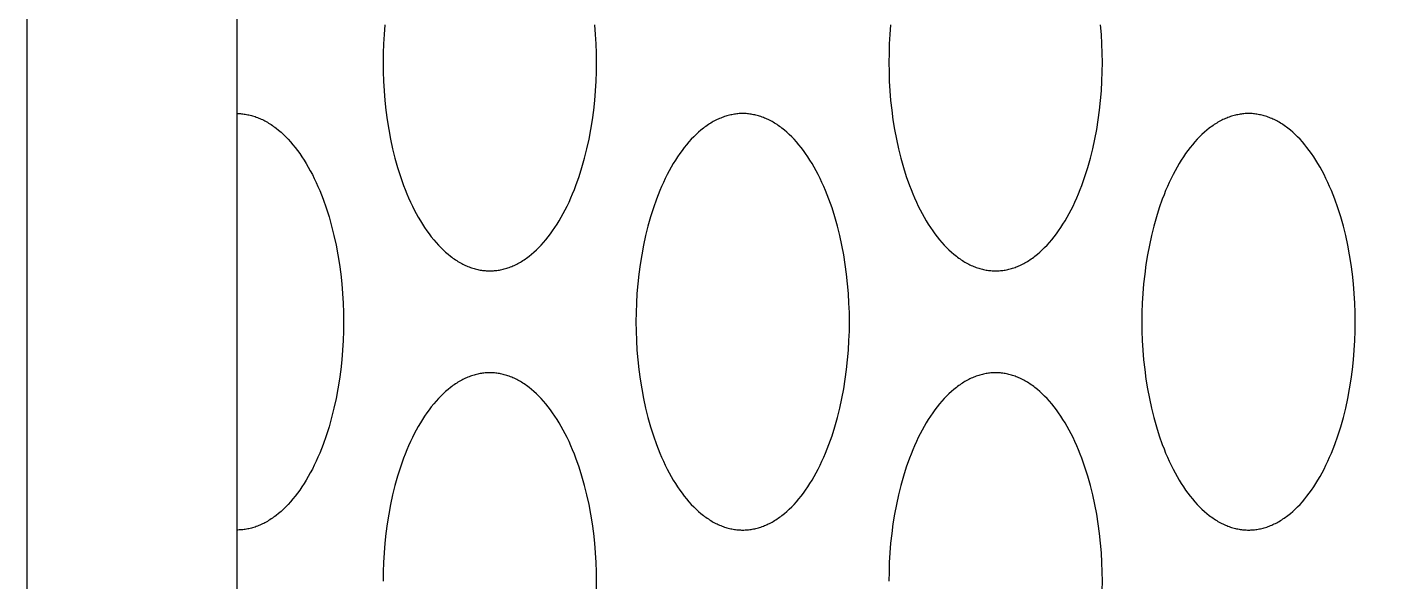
# Model space of a CAD drawing. Extents: x 958 to 1271, y 731 to 1450.
# Drawn here: x 958.2 to 1131, y 1090.7 to 1161.8 of the extents above; entities that cross this region are included whole.
import ezdxf

# ---------------------------------------------------------------- set-up
doc = ezdxf.new("R2010")
doc.units = 0
doc.layers.add('LAYER_05', color=5, linetype='CONTINUOUS')

msp = doc.modelspace()

# ---------------------------------------------------------------- linework, layer by layer
at = {"layer": 'LAYER_05'}
for points in [[(958.2, 731.46), (1271.35, 731.46), (1271.35, 1449.98), (958.2, 1449.98)], [(985.1, 758.36), (1244.45, 758.36), (1244.45, 1423.08), (985.1, 1423.08)], [(1049.94, 1150.66), (1049.79, 1150.66), (1049.64, 1150.65), (1049.48, 1150.65), (1049.33, 1150.63), (1049.17, 1150.62), (1049.02, 1150.6), (1048.87, 1150.58), (1048.71, 1150.55), (1048.55, 1150.52), (1048.4, 1150.49), (1048.24, 1150.45), (1048.08, 1150.41), (1047.92, 1150.37), (1047.77, 1150.32), (1047.61, 1150.27), (1047.45, 1150.22), (1047.29, 1150.16), (1047.13, 1150.09), (1046.97, 1150.03), (1046.81, 1149.95), (1046.65, 1149.88), (1046.49, 1149.8), (1046.33, 1149.72), (1046.17, 1149.63), (1046.01, 1149.54), (1045.86, 1149.44), (1045.7, 1149.34), (1045.54, 1149.24), (1045.38, 1149.13), (1045.22, 1149.02), (1045.06, 1148.91), (1044.9, 1148.79), (1044.59, 1148.53), (1044.27, 1148.27), (1043.96, 1147.98), (1043.66, 1147.68), (1043.35, 1147.36), (1043.05, 1147.03), (1042.75, 1146.67), (1042.45, 1146.31), (1042.16, 1145.93), (1041.87, 1145.53), (1041.59, 1145.12), (1041.32, 1144.69), (1041.04, 1144.25), (1040.78, 1143.79), (1040.52, 1143.32), (1040.26, 1142.84), (1040.02, 1142.35), (1039.78, 1141.84), (1039.54, 1141.32), (1039.32, 1140.79), (1039.1, 1140.25), (1038.89, 1139.7), (1038.49, 1138.57), (1038.12, 1137.41), (1037.79, 1136.22), (1037.49, 1135.01), (1037.22, 1133.79), (1036.99, 1132.55), (1036.79, 1131.31), (1036.62, 1130.06), (1036.49, 1128.82), (1036.38, 1127.58), (1036.31, 1126.36), (1036.27, 1125.15), (1036.26, 1123.96), (1036.27, 1122.77), (1036.31, 1121.56), (1036.38, 1120.34), (1036.49, 1119.1), (1036.62, 1117.86), (1036.79, 1116.61), (1036.99, 1115.37), (1037.22, 1114.13), (1037.49, 1112.91), (1037.79, 1111.7), (1038.12, 1110.51), (1038.49, 1109.35), (1038.89, 1108.22), (1039.1, 1107.67), (1039.32, 1107.13), (1039.54, 1106.6), (1039.78, 1106.08), (1040.02, 1105.58), (1040.26, 1105.08), (1040.52, 1104.6), (1040.78, 1104.13), (1041.04, 1103.67), (1041.32, 1103.23), (1041.59, 1102.8), (1041.87, 1102.39), (1042.16, 1101.99), (1042.45, 1101.61), (1042.75, 1101.25), (1043.05, 1100.9), (1043.35, 1100.56), (1043.66, 1100.24), (1043.96, 1099.94), (1044.27, 1099.66), (1044.59, 1099.39), (1044.9, 1099.13), (1045.06, 1099.01), (1045.22, 1098.9), (1045.38, 1098.79), (1045.54, 1098.68), (1045.7, 1098.58), (1045.86, 1098.48), (1046.01, 1098.38), (1046.17, 1098.29), (1046.33, 1098.2), (1046.49, 1098.12), (1046.65, 1098.04), (1046.81, 1097.97), (1046.97, 1097.9), (1047.13, 1097.83), (1047.29, 1097.76), (1047.45, 1097.71), (1047.61, 1097.65), (1047.77, 1097.6), (1047.92, 1097.55), (1048.08, 1097.51), (1048.24, 1097.47), (1048.4, 1097.43), (1048.55, 1097.4), (1048.71, 1097.37), (1048.87, 1097.34), (1049.02, 1097.32), (1049.17, 1097.3), (1049.33, 1097.29), (1049.48, 1097.27), (1049.64, 1097.27), (1049.79, 1097.26), (1049.94, 1097.26), (1050.09, 1097.26), (1050.24, 1097.27), (1050.4, 1097.27), (1050.55, 1097.29), (1050.7, 1097.3), (1050.86, 1097.32), (1051.01, 1097.34), (1051.17, 1097.37), (1051.32, 1097.4), (1051.48, 1097.43), (1051.64, 1097.47), (1051.8, 1097.51), (1051.95, 1097.55), (1052.11, 1097.6), (1052.27, 1097.65), (1052.43, 1097.71), (1052.59, 1097.76), (1052.75, 1097.83), (1052.91, 1097.9), (1053.07, 1097.97), (1053.22, 1098.04), (1053.38, 1098.12), (1053.54, 1098.2), (1053.7, 1098.29), (1053.86, 1098.38), (1054.02, 1098.48), (1054.18, 1098.58), (1054.34, 1098.68), (1054.5, 1098.79), (1054.66, 1098.9), (1054.82, 1099.01), (1054.97, 1099.13), (1055.29, 1099.39), (1055.6, 1099.66), (1055.91, 1099.94), (1056.22, 1100.24), (1056.53, 1100.56), (1056.83, 1100.9), (1057.13, 1101.25), (1057.43, 1101.61), (1057.72, 1101.99), (1058, 1102.39), (1058.29, 1102.8), (1058.56, 1103.23), (1058.83, 1103.67), (1059.1, 1104.13), (1059.36, 1104.6), (1059.61, 1105.08), (1059.86, 1105.58), (1060.1, 1106.08), (1060.33, 1106.6), (1060.56, 1107.13), (1060.78, 1107.67), (1060.99, 1108.22), (1061.39, 1109.35), (1061.76, 1110.51), (1062.09, 1111.7), (1062.39, 1112.91), (1062.66, 1114.13), (1062.89, 1115.37), (1063.09, 1116.61), (1063.26, 1117.86), (1063.39, 1119.1), (1063.49, 1120.34), (1063.56, 1121.56), (1063.61, 1122.77), (1063.62, 1123.96), (1063.61, 1125.15), (1063.56, 1126.36), (1063.49, 1127.58), (1063.39, 1128.82), (1063.26, 1130.06), (1063.09, 1131.31), (1062.89, 1132.55), (1062.66, 1133.79), (1062.39, 1135.01), (1062.09, 1136.22), (1061.76, 1137.41), (1061.39, 1138.57), (1060.99, 1139.7), (1060.78, 1140.25), (1060.56, 1140.79), (1060.33, 1141.32), (1060.1, 1141.84), (1059.86, 1142.35), (1059.61, 1142.84), (1059.36, 1143.32), (1059.1, 1143.79), (1058.83, 1144.25), (1058.56, 1144.69), (1058.29, 1145.12), (1058, 1145.53), (1057.72, 1145.93), (1057.43, 1146.31), (1057.13, 1146.67), (1056.83, 1147.03), (1056.53, 1147.36), (1056.22, 1147.68), (1055.91, 1147.98), (1055.6, 1148.27), (1055.29, 1148.53), (1054.97, 1148.79), (1054.82, 1148.91), (1054.66, 1149.02), (1054.5, 1149.13), (1054.34, 1149.24), (1054.18, 1149.34), (1054.02, 1149.44), (1053.86, 1149.54), (1053.7, 1149.63), (1053.54, 1149.72), (1053.38, 1149.8), (1053.22, 1149.88), (1053.07, 1149.95), (1052.91, 1150.03), (1052.75, 1150.09), (1052.59, 1150.16), (1052.43, 1150.22), (1052.27, 1150.27), (1052.11, 1150.32), (1051.95, 1150.37), (1051.8, 1150.41), (1051.64, 1150.45), (1051.48, 1150.49), (1051.32, 1150.52), (1051.17, 1150.55), (1051.01, 1150.58), (1050.86, 1150.6), (1050.7, 1150.62), (1050.55, 1150.63), (1050.4, 1150.65), (1050.24, 1150.65), (1050.09, 1150.66)], [(1114.78, 1150.66), (1114.62, 1150.66), (1114.47, 1150.65), (1114.32, 1150.65), (1114.17, 1150.63), (1114.01, 1150.62), (1113.86, 1150.6), (1113.7, 1150.58), (1113.55, 1150.55), (1113.39, 1150.52), (1113.23, 1150.49), (1113.08, 1150.45), (1112.92, 1150.41), (1112.76, 1150.37), (1112.6, 1150.32), (1112.45, 1150.27), (1112.29, 1150.22), (1112.13, 1150.16), (1111.97, 1150.09), (1111.81, 1150.03), (1111.65, 1149.95), (1111.49, 1149.88), (1111.33, 1149.8), (1111.17, 1149.72), (1111.01, 1149.63), (1110.85, 1149.54), (1110.69, 1149.44), (1110.53, 1149.34), (1110.37, 1149.24), (1110.22, 1149.13), (1110.06, 1149.02), (1109.9, 1148.91), (1109.74, 1148.79), (1109.43, 1148.53), (1109.11, 1148.27), (1108.8, 1147.98), (1108.49, 1147.68), (1108.19, 1147.36), (1107.88, 1147.03), (1107.59, 1146.67), (1107.29, 1146.31), (1107, 1145.93), (1106.71, 1145.53), (1106.43, 1145.12), (1106.15, 1144.69), (1105.88, 1144.25), (1105.62, 1143.79), (1105.36, 1143.32), (1105.1, 1142.84), (1104.86, 1142.35), (1104.61, 1141.84), (1104.38, 1141.32), (1104.15, 1140.79), (1103.94, 1140.25), (1103.72, 1139.7), (1103.33, 1138.57), (1102.96, 1137.41), (1102.62, 1136.22), (1102.32, 1135.01), (1102.06, 1133.79), (1101.82, 1132.55), (1101.62, 1131.31), (1101.46, 1130.06), (1101.32, 1128.82), (1101.22, 1127.58), (1101.15, 1126.36), (1101.11, 1125.15), (1101.1, 1123.96), (1101.11, 1122.77), (1101.15, 1121.56), (1101.22, 1120.34), (1101.32, 1119.1), (1101.46, 1117.86), (1101.62, 1116.61), (1101.82, 1115.37), (1102.06, 1114.13), (1102.32, 1112.91), (1102.62, 1111.7), (1102.96, 1110.51), (1103.33, 1109.35), (1103.72, 1108.22), (1103.94, 1107.67), (1104.15, 1107.13), (1104.38, 1106.6), (1104.61, 1106.08), (1104.86, 1105.58), (1105.1, 1105.08), (1105.36, 1104.6), (1105.62, 1104.13), (1105.88, 1103.67), (1106.15, 1103.23), (1106.43, 1102.8), (1106.71, 1102.39), (1107, 1101.99), (1107.29, 1101.61), (1107.59, 1101.25), (1107.88, 1100.9), (1108.19, 1100.56), (1108.49, 1100.24), (1108.8, 1099.94), (1109.11, 1099.66), (1109.43, 1099.39), (1109.74, 1099.13), (1109.9, 1099.01), (1110.06, 1098.9), (1110.22, 1098.79), (1110.37, 1098.68), (1110.53, 1098.58), (1110.69, 1098.48), (1110.85, 1098.38), (1111.01, 1098.29), (1111.17, 1098.2), (1111.33, 1098.12), (1111.49, 1098.04), (1111.65, 1097.97), (1111.81, 1097.9), (1111.97, 1097.83), (1112.13, 1097.76), (1112.29, 1097.71), (1112.45, 1097.65), (1112.6, 1097.6), (1112.76, 1097.55), (1112.92, 1097.51), (1113.08, 1097.47), (1113.23, 1097.43), (1113.39, 1097.4), (1113.55, 1097.37), (1113.7, 1097.34), (1113.86, 1097.32), (1114.01, 1097.3), (1114.17, 1097.29), (1114.32, 1097.27), (1114.47, 1097.27), (1114.62, 1097.26), (1114.78, 1097.26), (1114.93, 1097.26), (1115.08, 1097.27), (1115.23, 1097.27), (1115.39, 1097.29), (1115.54, 1097.3), (1115.69, 1097.32), (1115.85, 1097.34), (1116.01, 1097.37), (1116.16, 1097.4), (1116.32, 1097.43), (1116.48, 1097.47), (1116.63, 1097.51), (1116.79, 1097.55), (1116.95, 1097.6), (1117.11, 1097.65), (1117.27, 1097.71), (1117.42, 1097.76), (1117.58, 1097.83), (1117.74, 1097.9), (1117.9, 1097.97), (1118.06, 1098.04), (1118.22, 1098.12), (1118.38, 1098.2), (1118.54, 1098.29), (1118.7, 1098.38), (1118.86, 1098.48), (1119.02, 1098.58), (1119.18, 1098.68), (1119.34, 1098.79), (1119.5, 1098.9), (1119.65, 1099.01), (1119.81, 1099.13), (1120.13, 1099.39), (1120.44, 1099.66), (1120.75, 1099.94), (1121.06, 1100.24), (1121.37, 1100.56), (1121.67, 1100.9), (1121.97, 1101.25), (1122.26, 1101.61), (1122.55, 1101.99), (1122.84, 1102.39), (1123.12, 1102.8), (1123.4, 1103.23), (1123.67, 1103.67), (1123.94, 1104.13), (1124.2, 1104.6), (1124.45, 1105.08), (1124.7, 1105.58), (1124.94, 1106.08), (1125.17, 1106.6), (1125.4, 1107.13), (1125.62, 1107.67), (1125.83, 1108.22), (1126.23, 1109.35), (1126.59, 1110.51), (1126.93, 1111.7), (1127.23, 1112.91), (1127.5, 1114.13), (1127.73, 1115.37), (1127.93, 1116.61), (1128.1, 1117.86), (1128.23, 1119.1), (1128.33, 1120.34), (1128.4, 1121.56), (1128.44, 1122.77), (1128.46, 1123.96), (1128.44, 1125.15), (1128.4, 1126.36), (1128.33, 1127.58), (1128.23, 1128.82), (1128.1, 1130.06), (1127.93, 1131.31), (1127.73, 1132.55), (1127.5, 1133.79), (1127.23, 1135.01), (1126.93, 1136.22), (1126.59, 1137.41), (1126.23, 1138.57), (1125.83, 1139.7), (1125.62, 1140.25), (1125.4, 1140.79), (1125.17, 1141.32), (1124.94, 1141.84), (1124.7, 1142.35), (1124.45, 1142.84), (1124.2, 1143.32), (1123.94, 1143.79), (1123.67, 1144.25), (1123.4, 1144.69), (1123.12, 1145.12), (1122.84, 1145.53), (1122.55, 1145.93), (1122.26, 1146.31), (1121.97, 1146.67), (1121.67, 1147.03), (1121.37, 1147.36), (1121.06, 1147.68), (1120.75, 1147.98), (1120.44, 1148.27), (1120.13, 1148.53), (1119.81, 1148.79), (1119.65, 1148.91), (1119.5, 1149.02), (1119.34, 1149.13), (1119.18, 1149.24), (1119.02, 1149.34), (1118.86, 1149.44), (1118.7, 1149.54), (1118.54, 1149.63), (1118.38, 1149.72), (1118.22, 1149.8), (1118.06, 1149.88), (1117.9, 1149.95), (1117.74, 1150.03), (1117.58, 1150.09), (1117.42, 1150.16), (1117.27, 1150.22), (1117.11, 1150.27), (1116.95, 1150.32), (1116.79, 1150.37), (1116.63, 1150.41), (1116.48, 1150.45), (1116.32, 1150.49), (1116.16, 1150.52), (1116.01, 1150.55), (1115.85, 1150.58), (1115.69, 1150.6), (1115.54, 1150.62), (1115.39, 1150.63), (1115.23, 1150.65), (1115.08, 1150.65), (1114.93, 1150.66)]]:
    msp.add_lwpolyline(points, close=True, dxfattribs=at)
for points in [[(1004.07, 1162.05), (1003.97, 1160.82), (1003.89, 1159.6), (1003.85, 1158.39), (1003.84, 1157.2), (1003.85, 1156.01), (1003.89, 1154.8), (1003.97, 1153.57), (1004.07, 1152.34), (1004.2, 1151.1), (1004.37, 1149.85), (1004.57, 1148.61), (1004.8, 1147.37), (1005.07, 1146.14), (1005.37, 1144.93), (1005.7, 1143.75), (1006.07, 1142.59), (1006.47, 1141.46), (1006.68, 1140.91), (1006.9, 1140.37), (1007.12, 1139.84), (1007.36, 1139.32), (1007.6, 1138.81), (1007.85, 1138.32), (1008.1, 1137.83), (1008.36, 1137.36), (1008.63, 1136.91), (1008.9, 1136.47), (1009.17, 1136.04), (1009.46, 1135.63), (1009.74, 1135.23), (1010.03, 1134.85), (1010.33, 1134.48), (1010.63, 1134.13), (1010.93, 1133.8), (1011.24, 1133.48), (1011.54, 1133.18), (1011.86, 1132.89), (1012.17, 1132.62), (1012.48, 1132.37), (1012.64, 1132.25), (1012.8, 1132.13), (1012.96, 1132.02), (1013.12, 1131.92), (1013.28, 1131.81), (1013.44, 1131.71), (1013.6, 1131.62), (1013.76, 1131.53), (1013.92, 1131.44), (1014.07, 1131.36), (1014.23, 1131.28), (1014.39, 1131.2), (1014.55, 1131.13), (1014.71, 1131.06), (1014.87, 1131), (1015.03, 1130.94), (1015.19, 1130.89), (1015.35, 1130.83), (1015.51, 1130.79), (1015.66, 1130.74), (1015.82, 1130.7), (1015.98, 1130.67), (1016.13, 1130.63), (1016.29, 1130.6), (1016.45, 1130.58), (1016.6, 1130.56), (1016.76, 1130.54), (1016.91, 1130.52), (1017.06, 1130.51), (1017.22, 1130.5), (1017.37, 1130.5), (1017.52, 1130.5), (1017.67, 1130.5), (1017.82, 1130.5), (1017.98, 1130.51), (1018.13, 1130.52), (1018.28, 1130.54), (1018.44, 1130.56), (1018.59, 1130.58), (1018.75, 1130.6), (1018.91, 1130.63), (1019.06, 1130.67), (1019.22, 1130.7), (1019.38, 1130.74), (1019.53, 1130.79), (1019.69, 1130.83), (1019.85, 1130.89), (1020.01, 1130.94), (1020.17, 1131), (1020.33, 1131.06), (1020.49, 1131.13), (1020.65, 1131.2), (1020.81, 1131.28), (1020.97, 1131.36), (1021.12, 1131.44), (1021.28, 1131.53), (1021.44, 1131.62), (1021.6, 1131.71), (1021.76, 1131.81), (1021.92, 1131.92), (1022.08, 1132.02), (1022.24, 1132.13), (1022.4, 1132.25), (1022.56, 1132.37), (1022.87, 1132.62), (1023.18, 1132.89), (1023.5, 1133.18), (1023.8, 1133.48), (1024.11, 1133.8), (1024.41, 1134.13), (1024.71, 1134.48), (1025.01, 1134.85), (1025.3, 1135.23), (1025.58, 1135.63), (1025.87, 1136.04), (1026.14, 1136.47), (1026.41, 1136.91), (1026.68, 1137.36), (1026.94, 1137.83), (1027.19, 1138.32), (1027.44, 1138.81), (1027.68, 1139.32), (1027.92, 1139.84), (1028.14, 1140.37), (1028.36, 1140.91), (1028.57, 1141.46), (1028.97, 1142.59), (1029.34, 1143.75), (1029.67, 1144.93), (1029.97, 1146.14), (1030.24, 1147.37), (1030.47, 1148.61), (1030.67, 1149.85), (1030.84, 1151.1), (1030.97, 1152.34), (1031.07, 1153.57), (1031.15, 1154.8), (1031.19, 1156.01), (1031.2, 1157.2), (1031.19, 1158.39), (1031.15, 1159.6), (1031.07, 1160.82), (1030.97, 1162.05)], [(1068.9, 1162.05), (1068.8, 1160.82), (1068.73, 1159.6), (1068.69, 1158.39), (1068.68, 1157.2), (1068.69, 1156.01), (1068.73, 1154.8), (1068.8, 1153.57), (1068.9, 1152.34), (1069.04, 1151.1), (1069.2, 1149.85), (1069.4, 1148.61), (1069.64, 1147.37), (1069.9, 1146.14), (1070.2, 1144.93), (1070.54, 1143.75), (1070.91, 1142.59), (1071.31, 1141.46), (1071.52, 1140.91), (1071.74, 1140.37), (1071.96, 1139.84), (1072.2, 1139.32), (1072.44, 1138.81), (1072.68, 1138.32), (1072.94, 1137.83), (1073.2, 1137.36), (1073.46, 1136.91), (1073.73, 1136.47), (1074.01, 1136.04), (1074.29, 1135.63), (1074.58, 1135.23), (1074.87, 1134.85), (1075.17, 1134.48), (1075.47, 1134.13), (1075.77, 1133.8), (1076.07, 1133.48), (1076.38, 1133.18), (1076.69, 1132.89), (1077.01, 1132.62), (1077.32, 1132.37), (1077.48, 1132.25), (1077.64, 1132.13), (1077.8, 1132.02), (1077.96, 1131.92), (1078.11, 1131.81), (1078.27, 1131.71), (1078.43, 1131.62), (1078.59, 1131.53), (1078.75, 1131.44), (1078.91, 1131.36), (1079.07, 1131.28), (1079.23, 1131.2), (1079.39, 1131.13), (1079.55, 1131.06), (1079.71, 1131), (1079.87, 1130.94), (1080.03, 1130.89), (1080.19, 1130.83), (1080.34, 1130.79), (1080.5, 1130.74), (1080.66, 1130.7), (1080.82, 1130.67), (1080.97, 1130.63), (1081.13, 1130.6), (1081.28, 1130.58), (1081.44, 1130.56), (1081.59, 1130.54), (1081.75, 1130.52), (1081.9, 1130.51), (1082.05, 1130.5), (1082.21, 1130.5), (1082.36, 1130.5), (1082.51, 1130.5), (1082.66, 1130.5), (1082.81, 1130.51), (1082.97, 1130.52), (1083.12, 1130.54), (1083.28, 1130.56), (1083.43, 1130.58), (1083.59, 1130.6), (1083.74, 1130.63), (1083.9, 1130.67), (1084.06, 1130.7), (1084.21, 1130.74), (1084.37, 1130.79), (1084.53, 1130.83), (1084.69, 1130.89), (1084.85, 1130.94), (1085.01, 1131), (1085.17, 1131.06), (1085.32, 1131.13), (1085.48, 1131.2), (1085.64, 1131.28), (1085.8, 1131.36), (1085.96, 1131.44), (1086.12, 1131.53), (1086.28, 1131.62), (1086.44, 1131.71), (1086.6, 1131.81), (1086.76, 1131.92), (1086.92, 1132.02), (1087.08, 1132.13), (1087.24, 1132.25), (1087.39, 1132.37), (1087.71, 1132.62), (1088.02, 1132.89), (1088.33, 1133.18), (1088.64, 1133.48), (1088.95, 1133.8), (1089.25, 1134.13), (1089.55, 1134.48), (1089.84, 1134.85), (1090.14, 1135.23), (1090.42, 1135.63), (1090.7, 1136.04), (1090.98, 1136.47), (1091.25, 1136.91), (1091.52, 1137.36), (1091.78, 1137.83), (1092.03, 1138.32), (1092.28, 1138.81), (1092.52, 1139.32), (1092.75, 1139.84), (1092.98, 1140.37), (1093.2, 1140.91), (1093.41, 1141.46), (1093.81, 1142.59), (1094.18, 1143.75), (1094.51, 1144.93), (1094.81, 1146.14), (1095.08, 1147.37), (1095.31, 1148.61), (1095.51, 1149.85), (1095.68, 1151.1), (1095.81, 1152.34), (1095.91, 1153.57), (1095.98, 1154.8), (1096.03, 1156.01), (1096.04, 1157.2), (1096.03, 1158.39), (1095.98, 1159.6), (1095.91, 1160.82), (1095.81, 1162.05)], [(985.1, 1150.66), (985.25, 1150.66), (985.4, 1150.65), (985.56, 1150.65), (985.71, 1150.63), (985.87, 1150.62), (986.02, 1150.6), (986.17, 1150.58), (986.33, 1150.55), (986.49, 1150.52), (986.64, 1150.49), (986.8, 1150.45), (986.96, 1150.41), (987.12, 1150.37), (987.27, 1150.32), (987.43, 1150.27), (987.59, 1150.22), (987.75, 1150.16), (987.91, 1150.09), (988.07, 1150.03), (988.23, 1149.95), (988.39, 1149.88), (988.55, 1149.8), (988.71, 1149.72), (988.87, 1149.63), (989.03, 1149.54), (989.18, 1149.44), (989.34, 1149.34), (989.5, 1149.24), (989.66, 1149.13), (989.82, 1149.02), (989.98, 1148.91), (990.14, 1148.79), (990.45, 1148.53), (990.77, 1148.27), (991.08, 1147.98), (991.38, 1147.68), (991.69, 1147.36), (991.99, 1147.03), (992.29, 1146.67), (992.59, 1146.31), (992.88, 1145.93), (993.17, 1145.53), (993.45, 1145.12), (993.72, 1144.69), (994, 1144.25), (994.26, 1143.79), (994.52, 1143.32), (994.78, 1142.84), (995.02, 1142.35), (995.26, 1141.84), (995.5, 1141.32), (995.72, 1140.79), (995.94, 1140.25), (996.15, 1139.7), (996.55, 1138.57), (996.92, 1137.41), (997.25, 1136.22), (997.55, 1135.01), (997.82, 1133.79), (998.06, 1132.55), (998.25, 1131.31), (998.42, 1130.06), (998.55, 1128.82), (998.66, 1127.58), (998.73, 1126.36), (998.77, 1125.15), (998.78, 1123.96), (998.77, 1122.77), (998.73, 1121.56), (998.66, 1120.34), (998.55, 1119.1), (998.42, 1117.86), (998.25, 1116.61), (998.06, 1115.37), (997.82, 1114.13), (997.55, 1112.91), (997.25, 1111.7), (996.92, 1110.51), (996.55, 1109.35), (996.15, 1108.22), (995.94, 1107.67), (995.72, 1107.13), (995.5, 1106.6), (995.26, 1106.08), (995.02, 1105.58), (994.78, 1105.08), (994.52, 1104.6), (994.26, 1104.13), (994, 1103.67), (993.72, 1103.23), (993.45, 1102.8), (993.17, 1102.39), (992.88, 1101.99), (992.59, 1101.61), (992.29, 1101.25), (991.99, 1100.9), (991.69, 1100.56), (991.38, 1100.24), (991.08, 1099.94), (990.77, 1099.66), (990.45, 1099.39), (990.14, 1099.13), (989.98, 1099.01), (989.82, 1098.9), (989.66, 1098.79), (989.5, 1098.68), (989.34, 1098.58), (989.18, 1098.48), (989.03, 1098.38), (988.87, 1098.29), (988.71, 1098.2), (988.55, 1098.12), (988.39, 1098.04), (988.23, 1097.97), (988.07, 1097.9), (987.91, 1097.83), (987.75, 1097.76), (987.59, 1097.71), (987.43, 1097.65), (987.27, 1097.6), (987.12, 1097.55), (986.96, 1097.51), (986.8, 1097.47), (986.64, 1097.43), (986.49, 1097.4), (986.33, 1097.37), (986.17, 1097.34), (986.02, 1097.32), (985.87, 1097.3), (985.71, 1097.29), (985.56, 1097.27), (985.4, 1097.27), (985.25, 1097.26), (985.1, 1097.26)], [(1031.19, 1089.53), (1031.2, 1090.72), (1031.19, 1091.91), (1031.15, 1093.12), (1031.07, 1094.35), (1030.97, 1095.58), (1030.84, 1096.83), (1030.67, 1098.07), (1030.47, 1099.32), (1030.24, 1100.55), (1029.97, 1101.78), (1029.67, 1102.99), (1029.34, 1104.17), (1028.97, 1105.34), (1028.57, 1106.46), (1028.36, 1107.01), (1028.14, 1107.55), (1027.92, 1108.08), (1027.68, 1108.6), (1027.44, 1109.11), (1027.19, 1109.6), (1026.94, 1110.09), (1026.68, 1110.56), (1026.41, 1111.01), (1026.14, 1111.45), (1025.87, 1111.88), (1025.58, 1112.29), (1025.3, 1112.69), (1025.01, 1113.07), (1024.71, 1113.44), (1024.41, 1113.79), (1024.11, 1114.12), (1023.8, 1114.44), (1023.5, 1114.74), (1023.18, 1115.03), (1022.87, 1115.3), (1022.56, 1115.55), (1022.4, 1115.67), (1022.24, 1115.79), (1022.08, 1115.9), (1021.92, 1116.01), (1021.76, 1116.11), (1021.6, 1116.21), (1021.44, 1116.3), (1021.28, 1116.39), (1021.12, 1116.48), (1020.97, 1116.56), (1020.81, 1116.64), (1020.65, 1116.72), (1020.49, 1116.79), (1020.33, 1116.86), (1020.17, 1116.92), (1020.01, 1116.98), (1019.85, 1117.03), (1019.69, 1117.09), (1019.53, 1117.13), (1019.38, 1117.18), (1019.22, 1117.22), (1019.06, 1117.25), (1018.91, 1117.29), (1018.75, 1117.32), (1018.59, 1117.34), (1018.44, 1117.36), (1018.28, 1117.38), (1018.13, 1117.4), (1017.98, 1117.41), (1017.82, 1117.42), (1017.67, 1117.42), (1017.52, 1117.42), (1017.37, 1117.42), (1017.22, 1117.42), (1017.06, 1117.41), (1016.91, 1117.4), (1016.76, 1117.38), (1016.6, 1117.36), (1016.45, 1117.34), (1016.29, 1117.32), (1016.13, 1117.29), (1015.98, 1117.25), (1015.82, 1117.22), (1015.66, 1117.18), (1015.51, 1117.13), (1015.35, 1117.09), (1015.19, 1117.03), (1015.03, 1116.98), (1014.87, 1116.92), (1014.71, 1116.86), (1014.55, 1116.79), (1014.39, 1116.72), (1014.23, 1116.64), (1014.07, 1116.56), (1013.92, 1116.48), (1013.76, 1116.39), (1013.6, 1116.3), (1013.44, 1116.21), (1013.28, 1116.11), (1013.12, 1116.01), (1012.96, 1115.9), (1012.8, 1115.79), (1012.64, 1115.67), (1012.48, 1115.55), (1012.17, 1115.3), (1011.86, 1115.03), (1011.54, 1114.74), (1011.24, 1114.44), (1010.93, 1114.12), (1010.63, 1113.79), (1010.33, 1113.44), (1010.03, 1113.07), (1009.74, 1112.69), (1009.46, 1112.29), (1009.17, 1111.88), (1008.9, 1111.45), (1008.63, 1111.01), (1008.36, 1110.56), (1008.1, 1110.09), (1007.85, 1109.6), (1007.6, 1109.11), (1007.36, 1108.6), (1007.12, 1108.08), (1006.9, 1107.55), (1006.68, 1107.01), (1006.47, 1106.46), (1006.07, 1105.34), (1005.7, 1104.17), (1005.37, 1102.99), (1005.07, 1101.78), (1004.8, 1100.55), (1004.57, 1099.32), (1004.37, 1098.07), (1004.2, 1096.83), (1004.07, 1095.58), (1003.97, 1094.35), (1003.89, 1093.12), (1003.85, 1091.91), (1003.84, 1090.72)], [(1096.03, 1089.53), (1096.04, 1090.72), (1096.03, 1091.91), (1095.98, 1093.12), (1095.91, 1094.35), (1095.81, 1095.58), (1095.68, 1096.83), (1095.51, 1098.07), (1095.31, 1099.32), (1095.08, 1100.55), (1094.81, 1101.78), (1094.51, 1102.99), (1094.18, 1104.17), (1093.81, 1105.34), (1093.41, 1106.46), (1093.2, 1107.01), (1092.98, 1107.55), (1092.75, 1108.08), (1092.52, 1108.6), (1092.28, 1109.11), (1092.03, 1109.6), (1091.78, 1110.09), (1091.52, 1110.56), (1091.25, 1111.01), (1090.98, 1111.45), (1090.7, 1111.88), (1090.42, 1112.29), (1090.14, 1112.69), (1089.84, 1113.07), (1089.55, 1113.44), (1089.25, 1113.79), (1088.95, 1114.12), (1088.64, 1114.44), (1088.33, 1114.74), (1088.02, 1115.03), (1087.71, 1115.3), (1087.39, 1115.55), (1087.24, 1115.67), (1087.08, 1115.79), (1086.92, 1115.9), (1086.76, 1116.01), (1086.6, 1116.11), (1086.44, 1116.21), (1086.28, 1116.3), (1086.12, 1116.39), (1085.96, 1116.48), (1085.8, 1116.56), (1085.64, 1116.64), (1085.48, 1116.72), (1085.32, 1116.79), (1085.17, 1116.86), (1085.01, 1116.92), (1084.85, 1116.98), (1084.69, 1117.03), (1084.53, 1117.09), (1084.37, 1117.13), (1084.21, 1117.18), (1084.06, 1117.22), (1083.9, 1117.25), (1083.74, 1117.29), (1083.59, 1117.32), (1083.43, 1117.34), (1083.28, 1117.36), (1083.12, 1117.38), (1082.97, 1117.4), (1082.81, 1117.41), (1082.66, 1117.42), (1082.51, 1117.42), (1082.36, 1117.42), (1082.21, 1117.42), (1082.05, 1117.42), (1081.9, 1117.41), (1081.75, 1117.4), (1081.59, 1117.38), (1081.44, 1117.36), (1081.28, 1117.34), (1081.13, 1117.32), (1080.97, 1117.29), (1080.82, 1117.25), (1080.66, 1117.22), (1080.5, 1117.18), (1080.34, 1117.13), (1080.19, 1117.09), (1080.03, 1117.03), (1079.87, 1116.98), (1079.71, 1116.92), (1079.55, 1116.86), (1079.39, 1116.79), (1079.23, 1116.72), (1079.07, 1116.64), (1078.91, 1116.56), (1078.75, 1116.48), (1078.59, 1116.39), (1078.43, 1116.3), (1078.27, 1116.21), (1078.11, 1116.11), (1077.96, 1116.01), (1077.8, 1115.9), (1077.64, 1115.79), (1077.48, 1115.67), (1077.32, 1115.55), (1077.01, 1115.3), (1076.69, 1115.03), (1076.38, 1114.74), (1076.07, 1114.44), (1075.77, 1114.12), (1075.47, 1113.79), (1075.17, 1113.44), (1074.87, 1113.07), (1074.58, 1112.69), (1074.29, 1112.29), (1074.01, 1111.88), (1073.73, 1111.45), (1073.46, 1111.01), (1073.2, 1110.56), (1072.94, 1110.09), (1072.68, 1109.6), (1072.44, 1109.11), (1072.2, 1108.6), (1071.96, 1108.08), (1071.74, 1107.55), (1071.52, 1107.01), (1071.31, 1106.46), (1070.91, 1105.34), (1070.54, 1104.17), (1070.2, 1102.99), (1069.9, 1101.78), (1069.64, 1100.55), (1069.4, 1099.32), (1069.2, 1098.07), (1069.04, 1096.83), (1068.9, 1095.58), (1068.8, 1094.35), (1068.73, 1093.12), (1068.69, 1091.91), (1068.68, 1090.72)]]:
    msp.add_lwpolyline(points, dxfattribs=at)

doc.saveas('drawing.dxf')
